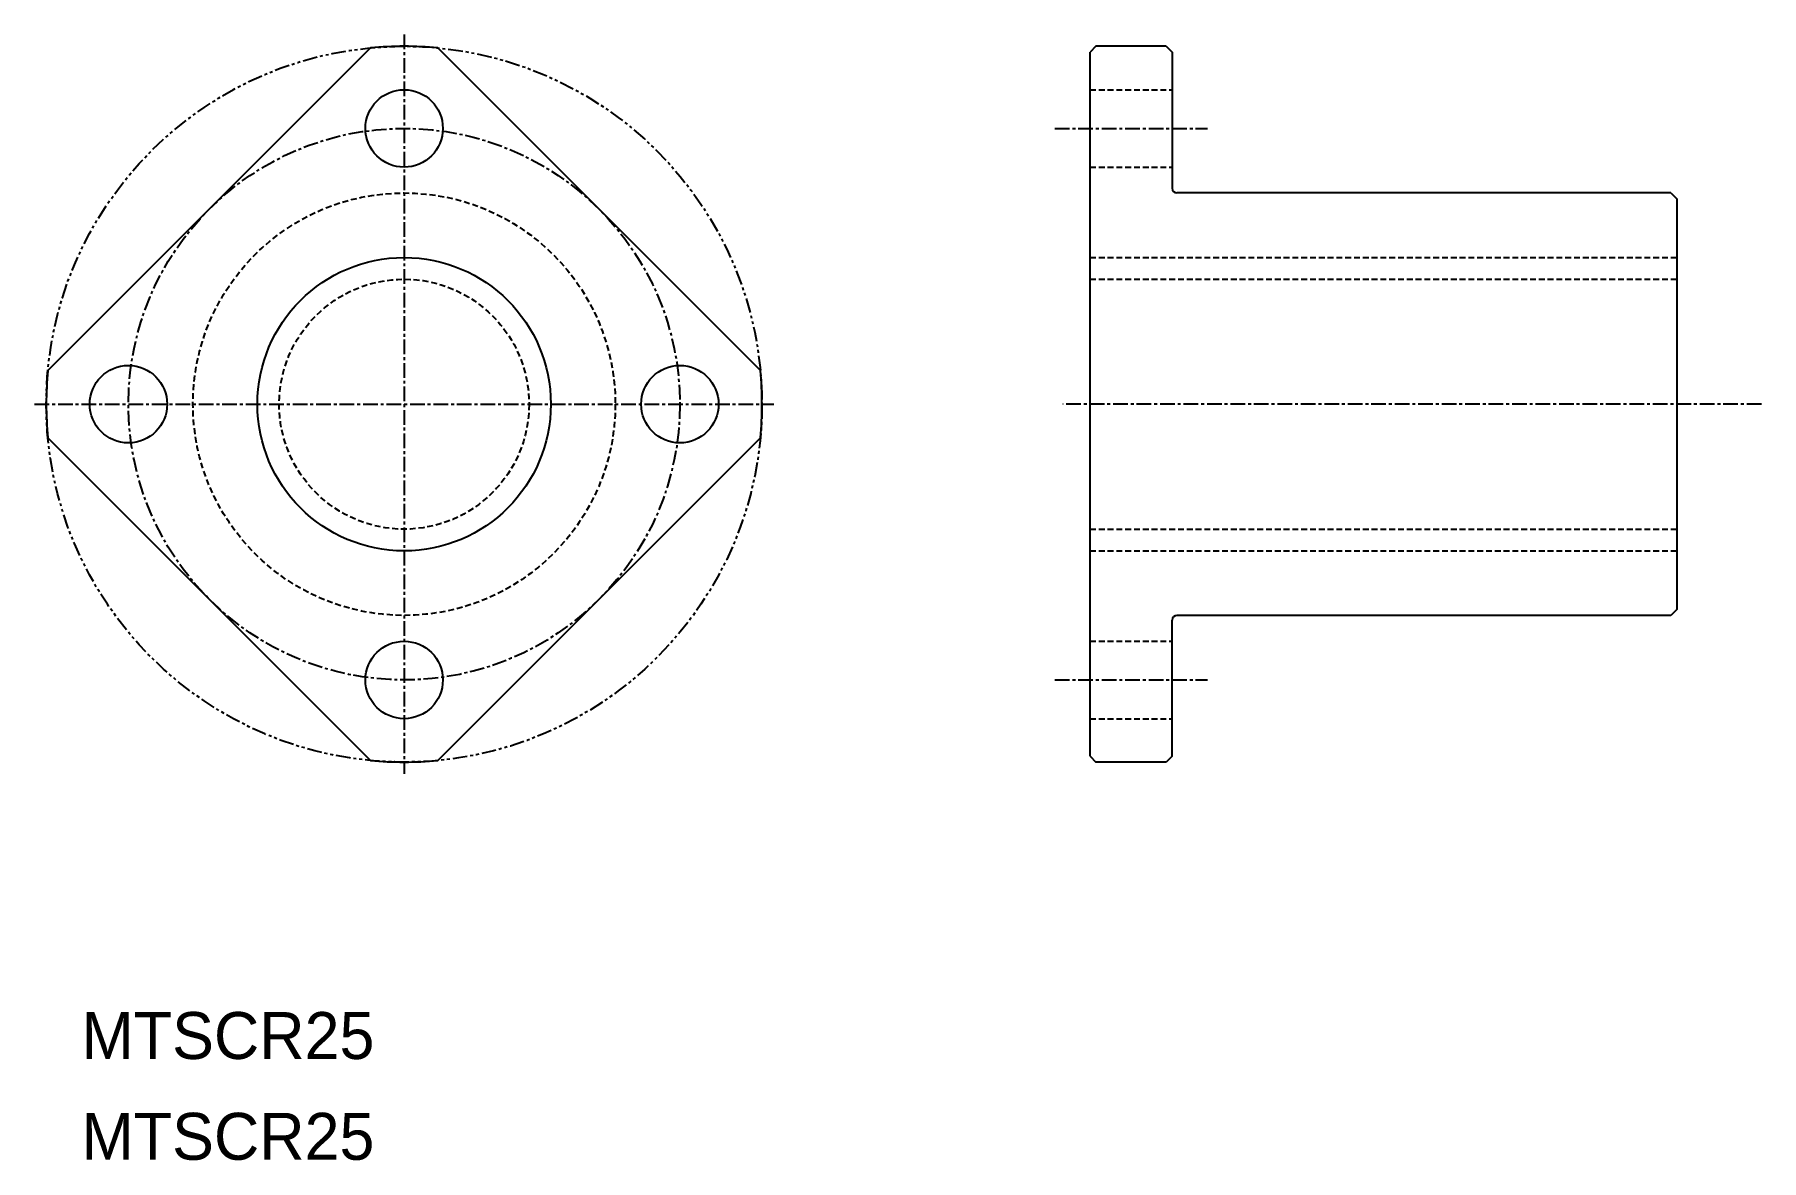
# Model space of a CAD drawing. Extents: x 322 to 470, y 157 to 253.
import ezdxf

# ---------------------------------------------------------------- set-up
doc = ezdxf.new("R2010")
doc.units = 0
for name, pattern in [('CENTER', [2, 1.25, -0.25, 0.25, -0.25]), ('DASHED', [0.75, 0.5, -0.25]), ('PHANTOM', [2.5, 1.25, -0.25, 0.25, -0.25, 0.25, -0.25])]:
    doc.linetypes.add(name, pattern=pattern)
doc.layers.get('0').update_dxf_attribs({"linetype": 'CONTINUOUS'})
doc.layers.add('CENTER', color=1, linetype='CENTER')

msp = doc.modelspace()

# ---------------------------------------------------------------- linework, layer by layer
at = {"color": 7, "linetype": 'CONTINUOUS'}
for p, q in [((351.13, 251.46), (323.63, 223.96)), ((384.36, 223.96), (356.87, 251.46)), ((412.96, 251.59), (412.46, 251.09)), ((412.46, 191.09), (412.46, 251.09)), ((418.96, 251.59), (412.96, 251.59)), ((418.96, 251.59), (419.46, 251.09)), ((419.46, 251.09), (419.46, 239.49)), ((461.96, 239.09), (419.86, 239.09)), ((461.96, 239.09), (462.46, 238.59)), ((462.46, 238.6), (462.46, 203.58)), ((323.63, 218.22), (351.13, 190.73)), ((356.87, 190.73), (384.36, 218.22)), ((462.46, 203.58), (461.96, 203.08)), ((419.46, 191.09), (419.46, 202.69)), ((461.97, 203.09), (419.86, 203.09)), ((412.46, 191.09), (412.96, 190.59)), ((418.96, 190.59), (412.96, 190.59)), ((419.46, 191.09), (418.96, 190.59))]:
    msp.add_line(p, q, dxfattribs=at)
at = {"color": 3, "linetype": 'DASHED'}
for p, q in [((412.46, 247.89), (419.46, 247.89)), ((412.46, 241.29), (419.46, 241.29)), ((412.46, 233.59), (462.46, 233.59)), ((412.46, 231.74), (462.46, 231.74)), ((412.46, 210.44), (462.46, 210.44)), ((412.46, 208.59), (462.46, 208.59)), ((412.46, 200.89), (419.46, 200.89)), ((412.46, 194.29), (419.46, 194.29))]:
    msp.add_line(p, q, dxfattribs=at)
at = {"color": 3, "linetype": 'PHANTOM'}
msp.add_circle((354, 221.09), 30.5, dxfattribs=at)
at = {"color": 7, "linetype": 'CONTINUOUS'}
for centre, radius in [((354, 244.59), 3.3), ((354, 221.09), 12.5), ((330.5, 221.09), 3.3), ((377.5, 221.09), 3.3), ((354, 197.59), 3.3)]:
    msp.add_circle(centre, radius, dxfattribs=at)
at = {"color": 3, "linetype": 'DASHED'}
for radius in [18, 10.65]:
    msp.add_circle((354, 221.09), radius, dxfattribs=at)
at = {"color": 7, "linetype": 'CONTINUOUS'}
for centre, radius, start, end in [((354, 221.09), 30.5, 84.6019, 95.3981), ((419.86, 239.49), 0.4, 180, 270), ((354, 221.09), 30.5, 174.6019, 185.3981), ((354, 221.09), 30.5, 354.6019, 5.3981), ((419.86, 202.69), 0.4, 90, 180), ((354, 221.09), 30.5, 264.6019, 275.3981)]:
    msp.add_arc(centre, radius, start, end, dxfattribs=at)
at = {"layer": 'CENTER', "color": 1, "linetype": 'CENTER'}
for p, q in [((354, 252.59), (354, 189.59)), ((409.46, 244.59), (422.46, 244.59)), ((322.5, 221.09), (385.5, 221.09)), ((469.68, 221.09), (410.13, 221.09)), ((409.46, 197.59), (422.46, 197.59))]:
    msp.add_line(p, q, dxfattribs=at)
msp.add_circle((354, 221.09), 23.5, dxfattribs=at)

# ---------------------------------------------------------------- texts
at = {"color": 7, "linetype": 'CONTINUOUS'}
for p in [(326.5, 165.29), (326.5, 156.7)]:
    msp.add_text('MTSCR25', height=4, dxfattribs=at).set_placement(p)

doc.saveas('drawing.dxf')
